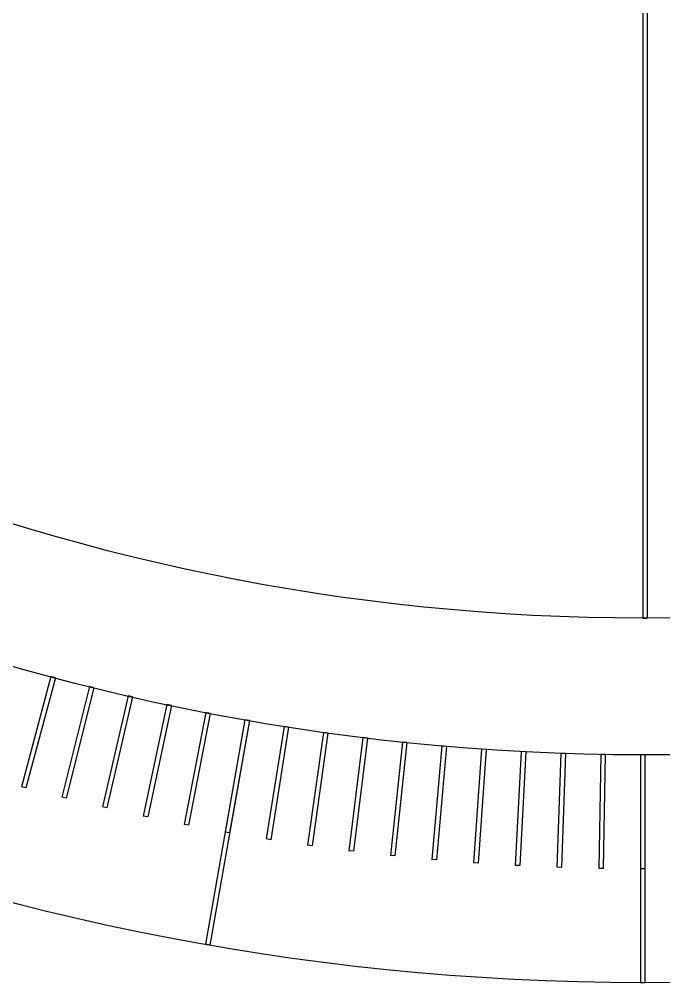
# Model space of a CAD drawing. Header units: millimetres. Extents: x -110 to 110, y -110 to 110.
# Drawn here: x -27.37 to 0.92, y -110 to -67.72 of the extents above; entities that cross this region are included whole.
import ezdxf

# ---------------------------------------------------------------- set-up
doc = ezdxf.new("R2010")
doc.units = ezdxf.units.MM
for name, color, linetype in [('Array', 7, 'CONTINUOUS'), ('Array001', 7, 'CONTINUOUS'), ('Array008', 7, 'CONTINUOUS'), ('Cylinder001', 7, 'CONTINUOUS'), ('Tube003', 7, 'CONTINUOUS')]:
    doc.layers.add(name, color=color, linetype=linetype)

msp = doc.modelspace()

# ---------------------------------------------------------------- linework, layer by layer
at = {"layer": 'Array'}
for p, q in [((-17.4633, -98.4634, 1.7), (-19.1998, -108.311, 1.7)), ((-17.4633, -98.4634, 1.5), (-19.1998, -108.311, 1.5)), ((-17.4633, -98.4634, 1.5), (-19.1998, -108.311, 1.5)), ((-17.4633, -98.4634, 1.7), (-19.1998, -108.311, 1.7)), ((-17.2663, -98.4981, 1.7), (-19.0028, -108.346, 1.7)), ((-17.2663, -98.4981, 1.5), (-19.0028, -108.346, 1.5)), ((-17.2663, -98.4981, 1.5), (-19.0028, -108.346, 1.5)), ((-17.2663, -98.4981, 1.7), (-19.0028, -108.346, 1.7)), ((-17.4633, -98.4634, 1.5), (-17.4633, -98.4634, 1.7)), ((-17.2663, -98.4981, 1.5), (-17.4633, -98.4634, 1.5)), ((-17.4633, -98.4634, 1.5), (-17.4633, -98.4634, 1.7)), ((-17.2663, -98.4981, 1.7), (-17.4633, -98.4634, 1.7)), ((-17.2663, -98.4981, 1.5), (-17.4633, -98.4634, 1.5)), ((-17.2663, -98.4981, 1.7), (-17.4633, -98.4634, 1.7)), ((-17.2663, -98.4981, 1.5), (-17.2663, -98.4981, 1.7)), ((-17.2663, -98.4981, 1.5), (-17.2663, -98.4981, 1.7)), ((-0.1, -100, 1.5), (-0.1, -100, 1.7)), ((-0.1, -100, 1.7), (-0.1, -110, 1.7)), ((-0.1, -100, 1.5), (-0.1, -110, 1.5)), ((0.1, -100, 1.5), (-0.1, -100, 1.5)), ((-0.1, -100, 1.5), (-0.1, -100, 1.7)), ((0.1, -100, 1.7), (-0.1, -100, 1.7)), ((-0.1, -100, 1.5), (-0.1, -110, 1.5)), ((0.1, -100, 1.5), (-0.1, -100, 1.5)), ((-0.1, -100, 1.7), (-0.1, -110, 1.7)), ((0.1, -100, 1.7), (-0.1, -100, 1.7)), ((0.1, -100, 1.5), (0.1, -100, 1.7)), ((0.1, -100, 1.7), (0.1, -110, 1.7)), ((0.1, -100, 1.5), (0.1, -110, 1.5)), ((0.1, -100, 1.5), (0.1, -100, 1.7)), ((0.1, -100, 1.5), (0.1, -110, 1.5)), ((0.1, -100, 1.7), (0.1, -110, 1.7)), ((-19.1998, -108.311, 1.5), (-19.1998, -108.311, 1.7)), ((-19.0028, -108.346, 1.5), (-19.1998, -108.311, 1.5)), ((-19.1998, -108.311, 1.5), (-19.1998, -108.311, 1.7)), ((-19.0028, -108.346, 1.7), (-19.1998, -108.311, 1.7)), ((-19.0028, -108.346, 1.5), (-19.1998, -108.311, 1.5)), ((-19.0028, -108.346, 1.7), (-19.1998, -108.311, 1.7)), ((-19.0028, -108.346, 1.5), (-19.0028, -108.346, 1.7)), ((-19.0028, -108.346, 1.5), (-19.0028, -108.346, 1.7)), ((-0.1, -110, 1.5), (-0.1, -110, 1.7)), ((0.1, -110, 1.5), (-0.1, -110, 1.5)), ((-0.1, -110, 1.5), (-0.1, -110, 1.7)), ((0.1, -110, 1.7), (-0.1, -110, 1.7)), ((0.1, -110, 1.5), (-0.1, -110, 1.5)), ((0.1, -110, 1.7), (-0.1, -110, 1.7)), ((0.1, -110, 1.5), (0.1, -110, 1.7)), ((0.1, -110, 1.5), (0.1, -110, 1.7))]:
    msp.add_line(p, q, dxfattribs=at)
at = {"layer": 'Array001'}
for p, q in [((-25.9785, -96.5667, 1.7), (-27.2726, -101.396, 1.7)), ((-25.9785, -96.5667, 1.5), (-27.2726, -101.396, 1.5)), ((-25.9785, -96.5667, 1.5), (-27.2726, -101.396, 1.5)), ((-25.9785, -96.5667, 1.7), (-27.2726, -101.396, 1.7)), ((-25.7853, -96.6185, 1.7), (-27.0794, -101.448, 1.7)), ((-25.7853, -96.6185, 1.5), (-27.0794, -101.448, 1.5)), ((-25.7853, -96.6185, 1.5), (-27.0794, -101.448, 1.5)), ((-25.7853, -96.6185, 1.7), (-27.0794, -101.448, 1.7)), ((-25.9785, -96.5667, 1.5), (-25.9785, -96.5667, 1.7)), ((-25.7853, -96.6185, 1.5), (-25.9785, -96.5667, 1.5)), ((-25.9785, -96.5667, 1.5), (-25.9785, -96.5667, 1.7)), ((-25.7853, -96.6185, 1.7), (-25.9785, -96.5667, 1.7)), ((-25.7853, -96.6185, 1.5), (-25.9785, -96.5667, 1.5)), ((-25.7853, -96.6185, 1.7), (-25.9785, -96.5667, 1.7)), ((-25.7853, -96.6185, 1.5), (-25.7853, -96.6185, 1.7)), ((-25.7853, -96.6185, 1.5), (-25.7853, -96.6185, 1.7)), ((-24.2892, -97.0054, 1.7), (-25.4988, -101.857, 1.7)), ((-24.2892, -97.0054, 1.5), (-25.4988, -101.857, 1.5)), ((-24.2892, -97.0054, 1.5), (-25.4988, -101.857, 1.5)), ((-24.2892, -97.0054, 1.7), (-25.4988, -101.857, 1.7)), ((-24.0952, -97.0538, 1.7), (-25.3048, -101.905, 1.7)), ((-24.0952, -97.0538, 1.5), (-25.3048, -101.905, 1.5)), ((-24.0952, -97.0538, 1.5), (-25.3048, -101.905, 1.5)), ((-24.0952, -97.0538, 1.7), (-25.3048, -101.905, 1.7)), ((-24.2892, -97.0054, 1.5), (-24.2892, -97.0054, 1.7)), ((-24.0952, -97.0538, 1.5), (-24.2892, -97.0054, 1.5)), ((-24.2892, -97.0054, 1.5), (-24.2892, -97.0054, 1.7)), ((-24.0952, -97.0538, 1.7), (-24.2892, -97.0054, 1.7)), ((-24.0952, -97.0538, 1.5), (-24.2892, -97.0054, 1.5)), ((-24.0952, -97.0538, 1.7), (-24.2892, -97.0054, 1.7)), ((-24.0952, -97.0538, 1.5), (-24.0952, -97.0538, 1.7)), ((-24.0952, -97.0538, 1.5), (-24.0952, -97.0538, 1.7)), ((-22.5925, -97.4145, 1.7), (-23.7173, -102.286, 1.7)), ((-22.5925, -97.4145, 1.5), (-23.7173, -102.286, 1.5)), ((-22.5925, -97.4145, 1.5), (-23.7173, -102.286, 1.5)), ((-22.5925, -97.4145, 1.7), (-23.7173, -102.286, 1.7)), ((-22.3977, -97.4595, 1.7), (-23.5224, -102.331, 1.7)), ((-22.3977, -97.4595, 1.5), (-23.5224, -102.331, 1.5)), ((-22.3977, -97.4595, 1.5), (-23.5224, -102.331, 1.5)), ((-22.3977, -97.4595, 1.7), (-23.5224, -102.331, 1.7)), ((-22.5925, -97.4145, 1.5), (-22.5925, -97.4145, 1.7)), ((-22.3977, -97.4595, 1.5), (-22.5925, -97.4145, 1.5)), ((-22.5925, -97.4145, 1.5), (-22.5925, -97.4145, 1.7)), ((-22.3977, -97.4595, 1.7), (-22.5925, -97.4145, 1.7)), ((-22.3977, -97.4595, 1.5), (-22.5925, -97.4145, 1.5)), ((-22.3977, -97.4595, 1.7), (-22.5925, -97.4145, 1.7)), ((-22.3977, -97.4595, 1.5), (-22.3977, -97.4595, 1.7)), ((-22.3977, -97.4595, 1.5), (-22.3977, -97.4595, 1.7)), ((-20.889, -97.794, 1.7), (-21.9285, -102.685, 1.7)), ((-20.889, -97.794, 1.5), (-21.9285, -102.685, 1.5)), ((-20.889, -97.794, 1.5), (-21.9285, -102.685, 1.5)), ((-20.889, -97.794, 1.7), (-21.9285, -102.685, 1.7)), ((-20.6934, -97.8356, 1.7), (-21.7329, -102.726, 1.7)), ((-20.6934, -97.8356, 1.5), (-21.7329, -102.726, 1.5)), ((-20.6934, -97.8356, 1.5), (-21.7329, -102.726, 1.5)), ((-20.6934, -97.8356, 1.7), (-21.7329, -102.726, 1.7)), ((-20.889, -97.794, 1.5), (-20.889, -97.794, 1.7)), ((-20.6934, -97.8356, 1.5), (-20.889, -97.794, 1.5)), ((-20.889, -97.794, 1.5), (-20.889, -97.794, 1.7)), ((-20.6934, -97.8356, 1.7), (-20.889, -97.794, 1.7)), ((-20.6934, -97.8356, 1.5), (-20.889, -97.794, 1.5)), ((-20.6934, -97.8356, 1.7), (-20.889, -97.794, 1.7)), ((-20.6934, -97.8356, 1.5), (-20.6934, -97.8356, 1.7)), ((-20.6934, -97.8356, 1.5), (-20.6934, -97.8356, 1.7)), ((-19.1791, -98.1436, 1.7), (-20.1331, -103.052, 1.7)), ((-19.1791, -98.1436, 1.5), (-20.1331, -103.052, 1.5)), ((-19.1791, -98.1436, 1.5), (-20.1331, -103.052, 1.5)), ((-19.1791, -98.1436, 1.7), (-20.1331, -103.052, 1.7)), ((-18.9827, -98.1818, 1.7), (-19.9368, -103.09, 1.7)), ((-18.9827, -98.1818, 1.5), (-19.9368, -103.09, 1.5)), ((-18.9827, -98.1818, 1.5), (-19.9368, -103.09, 1.5)), ((-18.9827, -98.1818, 1.7), (-19.9368, -103.09, 1.7)), ((-19.1791, -98.1436, 1.5), (-19.1791, -98.1436, 1.7)), ((-18.9827, -98.1818, 1.5), (-19.1791, -98.1436, 1.5)), ((-19.1791, -98.1436, 1.5), (-19.1791, -98.1436, 1.7)), ((-18.9827, -98.1818, 1.7), (-19.1791, -98.1436, 1.7)), ((-18.9827, -98.1818, 1.5), (-19.1791, -98.1436, 1.5)), ((-18.9827, -98.1818, 1.7), (-19.1791, -98.1436, 1.7)), ((-18.9827, -98.1818, 1.5), (-18.9827, -98.1818, 1.7)), ((-18.9827, -98.1818, 1.5), (-18.9827, -98.1818, 1.7)), ((-17.4633, -98.4634, 1.7), (-18.3315, -103.387, 1.7)), ((-17.4633, -98.4634, 1.5), (-18.3315, -103.387, 1.5)), ((-17.4633, -98.4634, 1.5), (-18.3315, -103.387, 1.5)), ((-17.4633, -98.4634, 1.7), (-18.3315, -103.387, 1.7)), ((-17.2663, -98.4981, 1.7), (-18.1346, -103.422, 1.7)), ((-17.2663, -98.4981, 1.5), (-18.1346, -103.422, 1.5)), ((-17.2663, -98.4981, 1.5), (-18.1346, -103.422, 1.5)), ((-17.2663, -98.4981, 1.7), (-18.1346, -103.422, 1.7)), ((-17.4633, -98.4634, 1.5), (-17.4633, -98.4634, 1.7)), ((-17.2663, -98.4981, 1.5), (-17.4633, -98.4634, 1.5)), ((-17.4633, -98.4634, 1.5), (-17.4633, -98.4634, 1.7)), ((-17.2663, -98.4981, 1.7), (-17.4633, -98.4634, 1.7)), ((-17.2663, -98.4981, 1.5), (-17.4633, -98.4634, 1.5)), ((-17.2663, -98.4981, 1.7), (-17.4633, -98.4634, 1.7)), ((-17.2663, -98.4981, 1.5), (-17.2663, -98.4981, 1.7)), ((-17.2663, -98.4981, 1.5), (-17.2663, -98.4981, 1.7)), ((-15.7422, -98.7532, 1.7), (-16.5244, -103.692, 1.7)), ((-15.7422, -98.7532, 1.5), (-16.5244, -103.692, 1.5)), ((-15.7422, -98.7532, 1.5), (-16.5244, -103.692, 1.5)), ((-15.7422, -98.7532, 1.7), (-16.5244, -103.692, 1.7)), ((-15.5447, -98.7845, 1.7), (-16.3268, -103.723, 1.7)), ((-15.5447, -98.7845, 1.5), (-16.3268, -103.723, 1.5)), ((-15.5447, -98.7845, 1.5), (-16.3268, -103.723, 1.5)), ((-15.5447, -98.7845, 1.7), (-16.3268, -103.723, 1.7)), ((-15.7422, -98.7532, 1.5), (-15.7422, -98.7532, 1.7)), ((-15.5447, -98.7845, 1.5), (-15.7422, -98.7532, 1.5)), ((-15.7422, -98.7532, 1.5), (-15.7422, -98.7532, 1.7)), ((-15.5447, -98.7845, 1.7), (-15.7422, -98.7532, 1.7)), ((-15.5447, -98.7845, 1.5), (-15.7422, -98.7532, 1.5)), ((-15.5447, -98.7845, 1.7), (-15.7422, -98.7532, 1.7)), ((-15.5447, -98.7845, 1.5), (-15.5447, -98.7845, 1.7)), ((-15.5447, -98.7845, 1.5), (-15.5447, -98.7845, 1.7)), ((-14.0163, -99.0129, 1.7), (-14.7122, -103.964, 1.7)), ((-14.0163, -99.0129, 1.5), (-14.7122, -103.964, 1.5)), ((-14.0163, -99.0129, 1.5), (-14.7122, -103.964, 1.5)), ((-14.0163, -99.0129, 1.7), (-14.7122, -103.964, 1.7)), ((-13.8183, -99.0407, 1.7), (-14.5141, -103.992, 1.7)), ((-13.8183, -99.0407, 1.5), (-14.5141, -103.992, 1.5)), ((-13.8183, -99.0407, 1.5), (-14.5141, -103.992, 1.5)), ((-13.8183, -99.0407, 1.7), (-14.5141, -103.992, 1.7)), ((-14.0163, -99.0129, 1.5), (-14.0163, -99.0129, 1.7)), ((-13.8183, -99.0407, 1.5), (-14.0163, -99.0129, 1.5)), ((-14.0163, -99.0129, 1.5), (-14.0163, -99.0129, 1.7)), ((-13.8183, -99.0407, 1.7), (-14.0163, -99.0129, 1.7)), ((-13.8183, -99.0407, 1.5), (-14.0163, -99.0129, 1.5)), ((-13.8183, -99.0407, 1.7), (-14.0163, -99.0129, 1.7)), ((-13.8183, -99.0407, 1.5), (-13.8183, -99.0407, 1.7)), ((-13.8183, -99.0407, 1.5), (-13.8183, -99.0407, 1.7)), ((-12.2862, -99.2424, 1.7), (-12.8955, -104.205, 1.7)), ((-12.2862, -99.2424, 1.5), (-12.8955, -104.205, 1.5)), ((-12.2862, -99.2424, 1.5), (-12.8955, -104.205, 1.5)), ((-12.2862, -99.2424, 1.7), (-12.8955, -104.205, 1.7)), ((-12.0877, -99.2668, 1.7), (-12.697, -104.23, 1.7)), ((-12.0877, -99.2668, 1.5), (-12.697, -104.23, 1.5)), ((-12.0877, -99.2668, 1.5), (-12.697, -104.23, 1.5)), ((-12.0877, -99.2668, 1.7), (-12.697, -104.23, 1.7)), ((-12.2862, -99.2424, 1.5), (-12.2862, -99.2424, 1.7)), ((-12.0877, -99.2668, 1.5), (-12.2862, -99.2424, 1.5)), ((-12.2862, -99.2424, 1.5), (-12.2862, -99.2424, 1.7)), ((-12.0877, -99.2668, 1.7), (-12.2862, -99.2424, 1.7)), ((-12.0877, -99.2668, 1.5), (-12.2862, -99.2424, 1.5)), ((-12.0877, -99.2668, 1.7), (-12.2862, -99.2424, 1.7)), ((-12.0877, -99.2668, 1.5), (-12.0877, -99.2668, 1.7)), ((-12.0877, -99.2668, 1.5), (-12.0877, -99.2668, 1.7)), ((-10.5523, -99.4417, 1.7), (-11.0749, -104.414, 1.7)), ((-10.5523, -99.4417, 1.5), (-11.0749, -104.414, 1.5)), ((-10.5523, -99.4417, 1.5), (-11.0749, -104.414, 1.5)), ((-10.5523, -99.4417, 1.7), (-11.0749, -104.414, 1.7)), ((-10.3534, -99.4626, 1.7), (-10.876, -104.435, 1.7)), ((-10.3534, -99.4626, 1.5), (-10.876, -104.435, 1.5)), ((-10.3534, -99.4626, 1.5), (-10.876, -104.435, 1.5)), ((-10.3534, -99.4626, 1.7), (-10.876, -104.435, 1.7)), ((-10.5523, -99.4417, 1.5), (-10.5523, -99.4417, 1.7)), ((-10.3534, -99.4626, 1.5), (-10.5523, -99.4417, 1.5)), ((-10.5523, -99.4417, 1.5), (-10.5523, -99.4417, 1.7)), ((-10.3534, -99.4626, 1.7), (-10.5523, -99.4417, 1.7)), ((-10.3534, -99.4626, 1.5), (-10.5523, -99.4417, 1.5)), ((-10.3534, -99.4626, 1.7), (-10.5523, -99.4417, 1.7)), ((-10.3534, -99.4626, 1.5), (-10.3534, -99.4626, 1.7)), ((-10.3534, -99.4626, 1.5), (-10.3534, -99.4626, 1.7)), ((-8.81519, -99.6108, 1.7), (-9.25097, -104.592, 1.7)), ((-8.81519, -99.6108, 1.5), (-9.25097, -104.592, 1.5)), ((-8.81519, -99.6108, 1.5), (-9.25097, -104.592, 1.5)), ((-8.81519, -99.6108, 1.7), (-9.25097, -104.592, 1.7)), ((-8.61595, -99.6282, 1.7), (-9.05173, -104.609, 1.7)), ((-8.61595, -99.6282, 1.5), (-9.05173, -104.609, 1.5)), ((-8.61595, -99.6282, 1.5), (-9.05173, -104.609, 1.5)), ((-8.61595, -99.6282, 1.7), (-9.05173, -104.609, 1.7)), ((-8.81519, -99.6108, 1.5), (-8.81519, -99.6108, 1.7)), ((-8.61595, -99.6282, 1.5), (-8.81519, -99.6108, 1.5)), ((-8.81519, -99.6108, 1.5), (-8.81519, -99.6108, 1.7)), ((-8.61595, -99.6282, 1.7), (-8.81519, -99.6108, 1.7)), ((-8.61595, -99.6282, 1.5), (-8.81519, -99.6108, 1.5)), ((-8.61595, -99.6282, 1.7), (-8.81519, -99.6108, 1.7)), ((-8.61595, -99.6282, 1.5), (-8.61595, -99.6282, 1.7)), ((-8.61595, -99.6282, 1.5), (-8.61595, -99.6282, 1.7)), ((-7.0754, -99.7494, 1.7), (-7.42419, -104.737, 1.7)), ((-7.0754, -99.7494, 1.5), (-7.42419, -104.737, 1.5)), ((-7.0754, -99.7494, 1.5), (-7.42419, -104.737, 1.5)), ((-7.0754, -99.7494, 1.7), (-7.42419, -104.737, 1.7)), ((-6.87589, -99.7634, 1.7), (-7.22467, -104.751, 1.7)), ((-6.87589, -99.7634, 1.5), (-7.22467, -104.751, 1.5)), ((-6.87589, -99.7634, 1.5), (-7.22467, -104.751, 1.5)), ((-6.87589, -99.7634, 1.7), (-7.22467, -104.751, 1.7)), ((-7.0754, -99.7494, 1.5), (-7.0754, -99.7494, 1.7)), ((-6.87589, -99.7634, 1.5), (-7.0754, -99.7494, 1.5)), ((-7.0754, -99.7494, 1.5), (-7.0754, -99.7494, 1.7)), ((-6.87589, -99.7634, 1.7), (-7.0754, -99.7494, 1.7)), ((-6.87589, -99.7634, 1.5), (-7.0754, -99.7494, 1.5)), ((-6.87589, -99.7634, 1.7), (-7.0754, -99.7494, 1.7)), ((-6.87589, -99.7634, 1.5), (-6.87589, -99.7634, 1.7)), ((-6.87589, -99.7634, 1.5), (-6.87589, -99.7634, 1.7)), ((-5.33346, -99.8577, 1.7), (-5.59514, -104.851, 1.7)), ((-5.33346, -99.8577, 1.5), (-5.59514, -104.851, 1.5)), ((-5.33346, -99.8577, 1.5), (-5.59514, -104.851, 1.5)), ((-5.33346, -99.8577, 1.7), (-5.59514, -104.851, 1.7)), ((-5.13373, -99.8682, 1.7), (-5.39541, -104.861, 1.7)), ((-5.13373, -99.8682, 1.5), (-5.39541, -104.861, 1.5)), ((-5.13373, -99.8682, 1.5), (-5.39541, -104.861, 1.5)), ((-5.13373, -99.8682, 1.7), (-5.39541, -104.861, 1.7)), ((-5.33346, -99.8577, 1.5), (-5.33346, -99.8577, 1.7)), ((-5.13373, -99.8682, 1.5), (-5.33346, -99.8577, 1.5)), ((-5.33346, -99.8577, 1.5), (-5.33346, -99.8577, 1.7)), ((-5.13373, -99.8682, 1.7), (-5.33346, -99.8577, 1.7)), ((-5.13373, -99.8682, 1.5), (-5.33346, -99.8577, 1.5)), ((-5.13373, -99.8682, 1.7), (-5.33346, -99.8577, 1.7)), ((-5.13373, -99.8682, 1.5), (-5.13373, -99.8682, 1.7)), ((-5.13373, -99.8682, 1.5), (-5.13373, -99.8682, 1.7)), ((-3.58989, -99.9356, 1.7), (-3.76439, -104.933, 1.7)), ((-3.58989, -99.9356, 1.5), (-3.76439, -104.933, 1.5)), ((-3.58989, -99.9356, 1.5), (-3.76439, -104.933, 1.5)), ((-3.58989, -99.9356, 1.7), (-3.76439, -104.933, 1.7)), ((-3.58989, -99.9356, 1.5), (-3.58989, -99.9356, 1.7)), ((-3.39001, -99.9426, 1.5), (-3.58989, -99.9356, 1.5)), ((-3.58989, -99.9356, 1.5), (-3.58989, -99.9356, 1.7)), ((-3.39001, -99.9426, 1.7), (-3.58989, -99.9356, 1.7)), ((-3.39001, -99.9426, 1.5), (-3.58989, -99.9356, 1.5)), ((-3.39001, -99.9426, 1.7), (-3.58989, -99.9356, 1.7)), ((-3.39001, -99.9426, 1.7), (-3.56451, -104.94, 1.7)), ((-3.39001, -99.9426, 1.5), (-3.56451, -104.94, 1.5)), ((-3.39001, -99.9426, 1.5), (-3.56451, -104.94, 1.5)), ((-3.39001, -99.9426, 1.7), (-3.56451, -104.94, 1.7)), ((-3.39001, -99.9426, 1.5), (-3.39001, -99.9426, 1.7)), ((-3.39001, -99.9426, 1.5), (-3.39001, -99.9426, 1.7)), ((-1.84523, -99.983, 1.7), (-1.93249, -104.982, 1.7)), ((-1.84523, -99.983, 1.5), (-1.93249, -104.982, 1.5)), ((-1.84523, -99.983, 1.5), (-1.93249, -104.982, 1.5)), ((-1.84523, -99.983, 1.7), (-1.93249, -104.982, 1.7)), ((-1.84523, -99.983, 1.5), (-1.84523, -99.983, 1.7)), ((-1.64526, -99.9865, 1.5), (-1.84523, -99.983, 1.5)), ((-1.84523, -99.983, 1.5), (-1.84523, -99.983, 1.7)), ((-1.64526, -99.9865, 1.7), (-1.84523, -99.983, 1.7)), ((-1.64526, -99.9865, 1.5), (-1.84523, -99.983, 1.5)), ((-1.64526, -99.9865, 1.7), (-1.84523, -99.983, 1.7)), ((-1.64526, -99.9865, 1.7), (-1.73252, -104.986, 1.7)), ((-1.64526, -99.9865, 1.5), (-1.73252, -104.986, 1.5)), ((-1.64526, -99.9865, 1.5), (-1.73252, -104.986, 1.5)), ((-1.64526, -99.9865, 1.7), (-1.73252, -104.986, 1.7)), ((-1.64526, -99.9865, 1.5), (-1.64526, -99.9865, 1.7)), ((-1.64526, -99.9865, 1.5), (-1.64526, -99.9865, 1.7)), ((-0.1, -100, 1.5), (-0.1, -100, 1.7)), ((-0.1, -100, 1.7), (-0.1, -105, 1.7)), ((-0.1, -100, 1.5), (-0.1, -105, 1.5)), ((0.1, -100, 1.5), (-0.1, -100, 1.5)), ((-0.1, -100, 1.5), (-0.1, -100, 1.7)), ((0.1, -100, 1.7), (-0.1, -100, 1.7)), ((-0.1, -100, 1.5), (-0.1, -105, 1.5)), ((0.1, -100, 1.5), (-0.1, -100, 1.5)), ((-0.1, -100, 1.7), (-0.1, -105, 1.7)), ((0.1, -100, 1.7), (-0.1, -100, 1.7)), ((0.1, -100, 1.5), (0.1, -100, 1.7)), ((0.1, -100, 1.7), (0.1, -105, 1.7)), ((0.1, -100, 1.5), (0.1, -105, 1.5)), ((0.1, -100, 1.5), (0.1, -100, 1.7)), ((0.1, -100, 1.5), (0.1, -105, 1.5)), ((0.1, -100, 1.7), (0.1, -105, 1.7)), ((-27.2726, -101.396, 1.5), (-27.2726, -101.396, 1.7)), ((-27.0794, -101.448, 1.5), (-27.2726, -101.396, 1.5)), ((-27.2726, -101.396, 1.5), (-27.2726, -101.396, 1.7)), ((-27.0794, -101.448, 1.7), (-27.2726, -101.396, 1.7)), ((-27.0794, -101.448, 1.5), (-27.2726, -101.396, 1.5)), ((-27.0794, -101.448, 1.7), (-27.2726, -101.396, 1.7)), ((-27.0794, -101.448, 1.5), (-27.0794, -101.448, 1.7)), ((-27.0794, -101.448, 1.5), (-27.0794, -101.448, 1.7)), ((-25.4988, -101.857, 1.5), (-25.4988, -101.857, 1.7)), ((-25.3048, -101.905, 1.5), (-25.4988, -101.857, 1.5)), ((-25.4988, -101.857, 1.5), (-25.4988, -101.857, 1.7)), ((-25.3048, -101.905, 1.7), (-25.4988, -101.857, 1.7)), ((-25.3048, -101.905, 1.5), (-25.4988, -101.857, 1.5)), ((-25.3048, -101.905, 1.7), (-25.4988, -101.857, 1.7)), ((-25.3048, -101.905, 1.5), (-25.3048, -101.905, 1.7)), ((-25.3048, -101.905, 1.5), (-25.3048, -101.905, 1.7)), ((-23.7173, -102.286, 1.5), (-23.7173, -102.286, 1.7)), ((-23.5224, -102.331, 1.5), (-23.7173, -102.286, 1.5)), ((-23.7173, -102.286, 1.5), (-23.7173, -102.286, 1.7)), ((-23.5224, -102.331, 1.7), (-23.7173, -102.286, 1.7)), ((-23.5224, -102.331, 1.5), (-23.7173, -102.286, 1.5)), ((-23.5224, -102.331, 1.7), (-23.7173, -102.286, 1.7)), ((-23.5224, -102.331, 1.5), (-23.5224, -102.331, 1.7)), ((-23.5224, -102.331, 1.5), (-23.5224, -102.331, 1.7)), ((-21.9285, -102.685, 1.5), (-21.9285, -102.685, 1.7)), ((-21.7329, -102.726, 1.5), (-21.9285, -102.685, 1.5)), ((-21.9285, -102.685, 1.5), (-21.9285, -102.685, 1.7)), ((-21.7329, -102.726, 1.7), (-21.9285, -102.685, 1.7)), ((-21.7329, -102.726, 1.5), (-21.9285, -102.685, 1.5)), ((-21.7329, -102.726, 1.7), (-21.9285, -102.685, 1.7)), ((-21.7329, -102.726, 1.5), (-21.7329, -102.726, 1.7)), ((-21.7329, -102.726, 1.5), (-21.7329, -102.726, 1.7)), ((-20.1331, -103.052, 1.5), (-20.1331, -103.052, 1.7)), ((-19.9368, -103.09, 1.5), (-20.1331, -103.052, 1.5)), ((-20.1331, -103.052, 1.5), (-20.1331, -103.052, 1.7)), ((-19.9368, -103.09, 1.7), (-20.1331, -103.052, 1.7)), ((-19.9368, -103.09, 1.5), (-20.1331, -103.052, 1.5)), ((-19.9368, -103.09, 1.7), (-20.1331, -103.052, 1.7)), ((-19.9368, -103.09, 1.5), (-19.9368, -103.09, 1.7)), ((-19.9368, -103.09, 1.5), (-19.9368, -103.09, 1.7)), ((-18.3315, -103.387, 1.5), (-18.3315, -103.387, 1.7)), ((-18.1346, -103.422, 1.5), (-18.3315, -103.387, 1.5)), ((-18.3315, -103.387, 1.5), (-18.3315, -103.387, 1.7)), ((-18.1346, -103.422, 1.7), (-18.3315, -103.387, 1.7)), ((-18.1346, -103.422, 1.5), (-18.3315, -103.387, 1.5)), ((-18.1346, -103.422, 1.7), (-18.3315, -103.387, 1.7)), ((-18.1346, -103.422, 1.5), (-18.1346, -103.422, 1.7)), ((-18.1346, -103.422, 1.5), (-18.1346, -103.422, 1.7)), ((-16.5244, -103.692, 1.5), (-16.5244, -103.692, 1.7)), ((-16.3268, -103.723, 1.5), (-16.5244, -103.692, 1.5)), ((-16.5244, -103.692, 1.5), (-16.5244, -103.692, 1.7)), ((-16.3268, -103.723, 1.7), (-16.5244, -103.692, 1.7)), ((-16.3268, -103.723, 1.5), (-16.5244, -103.692, 1.5)), ((-16.3268, -103.723, 1.7), (-16.5244, -103.692, 1.7)), ((-16.3268, -103.723, 1.5), (-16.3268, -103.723, 1.7)), ((-16.3268, -103.723, 1.5), (-16.3268, -103.723, 1.7)), ((-14.7122, -103.964, 1.5), (-14.7122, -103.964, 1.7)), ((-14.5141, -103.992, 1.5), (-14.7122, -103.964, 1.5)), ((-14.7122, -103.964, 1.5), (-14.7122, -103.964, 1.7)), ((-14.5141, -103.992, 1.7), (-14.7122, -103.964, 1.7)), ((-14.5141, -103.992, 1.5), (-14.7122, -103.964, 1.5)), ((-14.5141, -103.992, 1.7), (-14.7122, -103.964, 1.7)), ((-14.5141, -103.992, 1.5), (-14.5141, -103.992, 1.7)), ((-14.5141, -103.992, 1.5), (-14.5141, -103.992, 1.7)), ((-12.8955, -104.205, 1.5), (-12.8955, -104.205, 1.7)), ((-12.697, -104.23, 1.5), (-12.8955, -104.205, 1.5)), ((-12.8955, -104.205, 1.5), (-12.8955, -104.205, 1.7)), ((-12.697, -104.23, 1.7), (-12.8955, -104.205, 1.7)), ((-12.697, -104.23, 1.5), (-12.8955, -104.205, 1.5)), ((-12.697, -104.23, 1.7), (-12.8955, -104.205, 1.7)), ((-12.697, -104.23, 1.5), (-12.697, -104.23, 1.7)), ((-12.697, -104.23, 1.5), (-12.697, -104.23, 1.7)), ((-11.0749, -104.414, 1.5), (-11.0749, -104.414, 1.7)), ((-10.876, -104.435, 1.5), (-11.0749, -104.414, 1.5)), ((-11.0749, -104.414, 1.5), (-11.0749, -104.414, 1.7)), ((-10.876, -104.435, 1.7), (-11.0749, -104.414, 1.7)), ((-10.876, -104.435, 1.5), (-11.0749, -104.414, 1.5)), ((-10.876, -104.435, 1.7), (-11.0749, -104.414, 1.7)), ((-10.876, -104.435, 1.5), (-10.876, -104.435, 1.7)), ((-10.876, -104.435, 1.5), (-10.876, -104.435, 1.7)), ((-9.25097, -104.592, 1.5), (-9.25097, -104.592, 1.7)), ((-9.05173, -104.609, 1.5), (-9.25097, -104.592, 1.5)), ((-9.25097, -104.592, 1.5), (-9.25097, -104.592, 1.7)), ((-9.05173, -104.609, 1.7), (-9.25097, -104.592, 1.7)), ((-9.05173, -104.609, 1.5), (-9.25097, -104.592, 1.5)), ((-9.05173, -104.609, 1.7), (-9.25097, -104.592, 1.7)), ((-9.05173, -104.609, 1.5), (-9.05173, -104.609, 1.7)), ((-9.05173, -104.609, 1.5), (-9.05173, -104.609, 1.7)), ((-7.42419, -104.737, 1.5), (-7.42419, -104.737, 1.7)), ((-7.22467, -104.751, 1.5), (-7.42419, -104.737, 1.5)), ((-7.42419, -104.737, 1.5), (-7.42419, -104.737, 1.7)), ((-7.22467, -104.751, 1.7), (-7.42419, -104.737, 1.7)), ((-7.22467, -104.751, 1.5), (-7.42419, -104.737, 1.5)), ((-7.22467, -104.751, 1.7), (-7.42419, -104.737, 1.7)), ((-7.22467, -104.751, 1.5), (-7.22467, -104.751, 1.7)), ((-7.22467, -104.751, 1.5), (-7.22467, -104.751, 1.7)), ((-5.59514, -104.851, 1.5), (-5.59514, -104.851, 1.7)), ((-5.39541, -104.861, 1.5), (-5.59514, -104.851, 1.5)), ((-5.59514, -104.851, 1.5), (-5.59514, -104.851, 1.7)), ((-5.39541, -104.861, 1.7), (-5.59514, -104.851, 1.7)), ((-5.39541, -104.861, 1.5), (-5.59514, -104.851, 1.5)), ((-5.39541, -104.861, 1.7), (-5.59514, -104.851, 1.7)), ((-5.39541, -104.861, 1.5), (-5.39541, -104.861, 1.7)), ((-5.39541, -104.861, 1.5), (-5.39541, -104.861, 1.7)), ((-3.76439, -104.933, 1.5), (-3.76439, -104.933, 1.7)), ((-3.56451, -104.94, 1.5), (-3.76439, -104.933, 1.5)), ((-3.76439, -104.933, 1.5), (-3.76439, -104.933, 1.7)), ((-3.56451, -104.94, 1.7), (-3.76439, -104.933, 1.7)), ((-3.56451, -104.94, 1.5), (-3.76439, -104.933, 1.5)), ((-3.56451, -104.94, 1.7), (-3.76439, -104.933, 1.7)), ((-3.56451, -104.94, 1.5), (-3.56451, -104.94, 1.7)), ((-3.56451, -104.94, 1.5), (-3.56451, -104.94, 1.7)), ((-1.93249, -104.982, 1.5), (-1.93249, -104.982, 1.7)), ((-1.73252, -104.986, 1.5), (-1.93249, -104.982, 1.5)), ((-1.93249, -104.982, 1.5), (-1.93249, -104.982, 1.7)), ((-1.73252, -104.986, 1.7), (-1.93249, -104.982, 1.7)), ((-1.73252, -104.986, 1.5), (-1.93249, -104.982, 1.5)), ((-1.73252, -104.986, 1.7), (-1.93249, -104.982, 1.7)), ((-1.73252, -104.986, 1.5), (-1.73252, -104.986, 1.7)), ((-1.73252, -104.986, 1.5), (-1.73252, -104.986, 1.7)), ((-0.1, -105, 1.5), (-0.1, -105, 1.7)), ((0.1, -105, 1.5), (-0.1, -105, 1.5)), ((-0.1, -105, 1.5), (-0.1, -105, 1.7)), ((0.1, -105, 1.7), (-0.1, -105, 1.7)), ((0.1, -105, 1.5), (-0.1, -105, 1.5)), ((0.1, -105, 1.7), (-0.1, -105, 1.7)), ((0.1, -105, 1.5), (0.1, -105, 1.7)), ((0.1, -105, 1.5), (0.1, -105, 1.7))]:
    msp.add_line(p, q, dxfattribs=at)
at = {"layer": 'Array008'}
for p, q in [((0, -10, 3), (0, -94, 3)), ((0, -10, 3.2), (0, -94, 3.2)), ((0, -10, 3), (0, -94, 3)), ((0, -10, 3.2), (0, -94, 3.2)), ((0.2, -10, 3), (0.2, -94, 3)), ((0.2, -10, 3.2), (0.2, -94, 3.2)), ((0.2, -10, 3), (0.2, -94, 3)), ((0.2, -10, 3.2), (0.2, -94, 3.2)), ((0, -94, 3), (0, -94, 3.2)), ((0, -94, 3.2), (0.2, -94, 3.2)), ((0, -94, 3), (0.2, -94, 3)), ((0, -94, 3), (0, -94, 3.2)), ((0, -94, 3), (0.2, -94, 3)), ((0, -94, 3.2), (0.2, -94, 3.2)), ((0.2, -94, 3), (0.2, -94, 3.2)), ((0.2, -94, 3), (0.2, -94, 3.2))]:
    msp.add_line(p, q, dxfattribs=at)
at = {"layer": 'Cylinder001'}
msp.add_circle((0, 0), 94, dxfattribs=at)
msp.add_circle((0, 0), 94, dxfattribs=at)
msp.add_circle((0, 0), 94, dxfattribs=at)
msp.add_circle((0, 0), 94, dxfattribs=at)
at = {"layer": 'Tube003'}
for radius in [110, 110, 110, 110, 100, 100, 100, 100]:
    msp.add_circle((0, 0), radius, dxfattribs=at)

doc.saveas('drawing.dxf')
